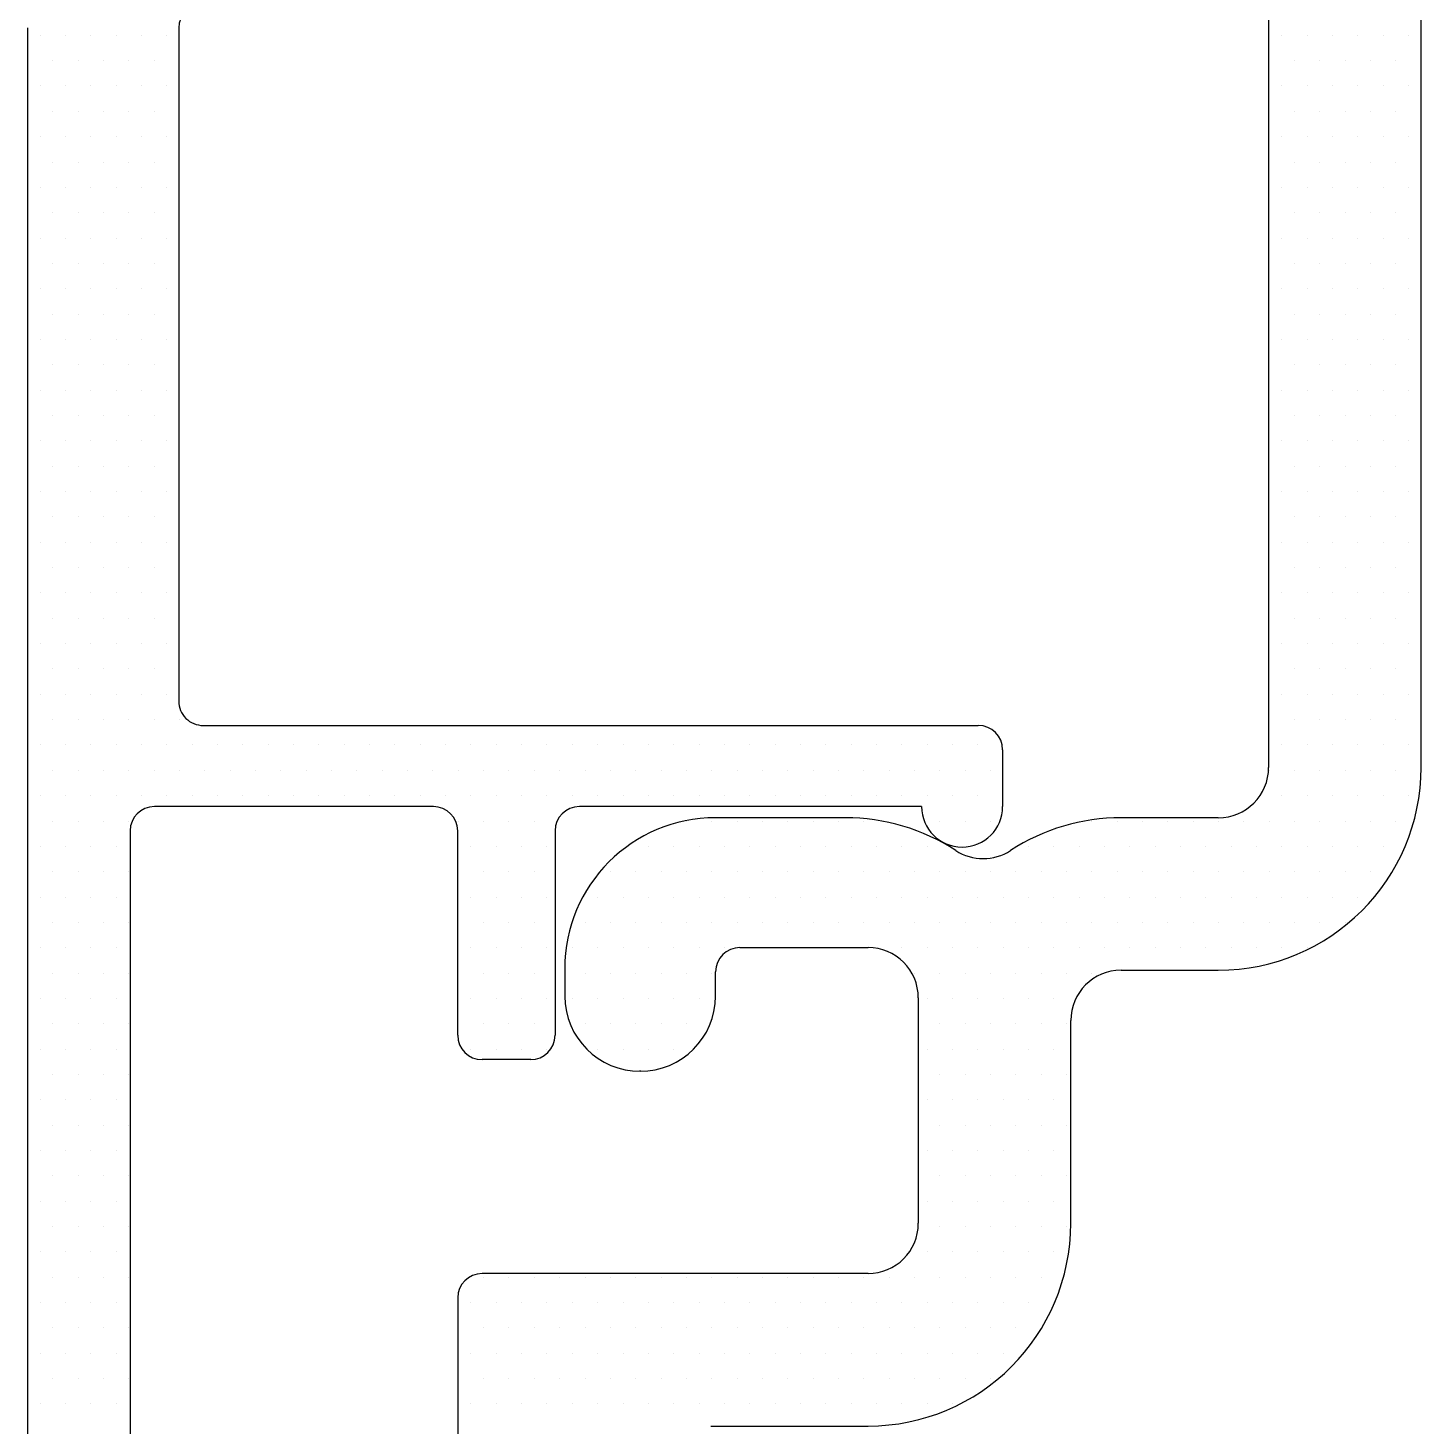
# Model space of a CAD drawing. Header units: inches. Extents: x 3.8 to 36.3, y 0.9 to 43.6.
# Drawn here: x 26.077 to 26.936, y 16.724 to 17.586 of the extents above; entities that cross this region are included whole.
import ezdxf

# ---------------------------------------------------------------- set-up
doc = ezdxf.new("R2010")
doc.units = ezdxf.units.IN
doc.header["$MEASUREMENT"] = 0
doc.layers.add('R-SWTS-DET1', color=1, linetype='Continuous')
doc.layers.add('R-SWTS-PAT1', color=5, linetype='Continuous')

msp = doc.modelspace()

# ---------------------------------------------------------------- linework, layer by layer
at = {"layer": 'R-SWTS-DET1', "lineweight": 30}
for p, q in [((26.84206, 17.75607), (26.84206, 17.13007)), ((26.93606, 17.13007), (26.93606, 17.75607)), ((26.07706, 15.80598), (26.07706, 17.58597)), ((26.17006, 17.58597), (26.17006, 17.17097)), ((26.18506, 17.15597), (26.66306, 17.15597)), ((26.67806, 17.14097), (26.67806, 17.10597)), ((26.32706, 17.10597), (26.15506, 17.10597)), ((26.62806, 17.10597), (26.41706, 17.10597)), ((26.58106, 17.09907), (26.50106, 17.09907)), ((26.81106, 17.09907), (26.75106, 17.09907)), ((26.14006, 17.09097), (26.14006, 16.12097)), ((26.34206, 16.96497), (26.34206, 17.09097)), ((26.40206, 17.09097), (26.40206, 16.96497)), ((26.51606, 17.01907), (26.59506, 17.01907)), ((26.40806, 17.00607), (26.40806, 16.98907)), ((26.50106, 16.98907), (26.50106, 17.00407)), ((26.75106, 17.00507), (26.81106, 17.00507)), ((26.62606, 16.98807), (26.62606, 16.84907)), ((26.72006, 16.84907), (26.72006, 16.97407)), ((26.38706, 16.94997), (26.35706, 16.94997)), ((26.45406, 16.94307), (26.45506, 16.94307)), ((26.59506, 16.81807), (26.35706, 16.81807)), ((26.34206, 16.80307), (26.34206, 15.20807)), ((26.49806, 16.72407), (26.59506, 16.72407))]:
    msp.add_line(p, q, dxfattribs=at)
for centre, radius, start, end in [((26.18506, 17.58597), 0.015, 90, 180), ((26.18506, 17.17097), 0.015, 180, 270.00009), ((26.66306, 17.14097), 0.015, 0, 90), ((26.81106, 17.13007), 0.031, 270, 360), ((26.81106, 17.13007), 0.125, 270, 0), ((26.15506, 17.09097), 0.015, 90, 180), ((26.32706, 17.09097), 0.015, 360, 90), ((26.41706, 17.09097), 0.015, 90, 180), ((26.65306, 17.10597), 0.025, 180, 0), ((26.50106, 17.00607), 0.093, 90, 180), ((26.58106, 16.97407), 0.125, 56.9841, 90), ((26.75106, 16.97407), 0.125, 90, 123.0159), ((26.66606, 17.10488), 0.031, 236.9841, 303.0159), ((26.51606, 17.00407), 0.015, 90, 180), ((26.59506, 16.98807), 0.031, 0, 90), ((26.75106, 16.97407), 0.031, 90, 180), ((26.45456, 16.98928), 0.0465, 180.25519, 359.74481), ((26.35706, 16.96497), 0.015, 180, 270), ((26.38706, 16.96497), 0.015, 270, 0), ((26.59506, 16.84907), 0.031, 270, 0), ((26.59506, 16.84907), 0.125, 270, 0), ((26.35706, 16.80307), 0.015, 90, 180)]:
    msp.add_arc(centre, radius, start, end, dxfattribs=at)
at = {"layer": 'R-SWTS-PAT1'}
for p, q in [((26.0846, 17.58145), (26.0846, 17.58145)), ((26.10023, 17.58145), (26.10023, 17.58145)), ((26.11585, 17.58145), (26.11585, 17.58145)), ((26.13148, 17.58145), (26.13148, 17.58145)), ((26.1471, 17.58145), (26.1471, 17.58145)), ((26.16273, 17.58145), (26.16273, 17.58145)), ((26.85023, 17.58145), (26.85023, 17.58145)), ((26.86585, 17.58145), (26.86585, 17.58145)), ((26.88148, 17.58145), (26.88148, 17.58145)), ((26.8971, 17.58145), (26.8971, 17.58145)), ((26.91273, 17.58145), (26.91273, 17.58145)), ((26.92835, 17.58145), (26.92835, 17.58145)), ((26.09242, 17.56582), (26.09242, 17.56582)), ((26.10804, 17.56582), (26.10804, 17.56582)), ((26.12367, 17.56582), (26.12367, 17.56582)), ((26.13929, 17.56582), (26.13929, 17.56582)), ((26.15492, 17.56582), (26.15492, 17.56582)), ((26.84242, 17.56582), (26.84242, 17.56582)), ((26.85804, 17.56582), (26.85804, 17.56582)), ((26.87367, 17.56582), (26.87367, 17.56582)), ((26.88929, 17.56582), (26.88929, 17.56582)), ((26.90492, 17.56582), (26.90492, 17.56582)), ((26.92054, 17.56582), (26.92054, 17.56582)), ((26.0846, 17.5502), (26.0846, 17.5502)), ((26.10023, 17.5502), (26.10023, 17.5502)), ((26.11585, 17.5502), (26.11585, 17.5502)), ((26.13148, 17.5502), (26.13148, 17.5502)), ((26.1471, 17.5502), (26.1471, 17.5502)), ((26.16273, 17.5502), (26.16273, 17.5502)), ((26.85023, 17.5502), (26.85023, 17.5502)), ((26.86585, 17.5502), (26.86585, 17.5502)), ((26.88148, 17.5502), (26.88148, 17.5502)), ((26.8971, 17.5502), (26.8971, 17.5502)), ((26.91273, 17.5502), (26.91273, 17.5502)), ((26.92835, 17.5502), (26.92835, 17.5502)), ((26.09242, 17.53457), (26.09242, 17.53457)), ((26.10804, 17.53457), (26.10804, 17.53457)), ((26.12367, 17.53457), (26.12367, 17.53457)), ((26.13929, 17.53457), (26.13929, 17.53457)), ((26.15492, 17.53457), (26.15492, 17.53457)), ((26.84242, 17.53457), (26.84242, 17.53457)), ((26.85804, 17.53457), (26.85804, 17.53457)), ((26.87367, 17.53457), (26.87367, 17.53457)), ((26.88929, 17.53457), (26.88929, 17.53457)), ((26.90492, 17.53457), (26.90492, 17.53457)), ((26.92054, 17.53457), (26.92054, 17.53457)), ((26.0846, 17.51895), (26.0846, 17.51895)), ((26.10023, 17.51895), (26.10023, 17.51895)), ((26.11585, 17.51895), (26.11585, 17.51895)), ((26.13148, 17.51895), (26.13148, 17.51895)), ((26.1471, 17.51895), (26.1471, 17.51895)), ((26.16273, 17.51895), (26.16273, 17.51895)), ((26.85023, 17.51895), (26.85023, 17.51895)), ((26.86585, 17.51895), (26.86585, 17.51895)), ((26.88148, 17.51895), (26.88148, 17.51895)), ((26.8971, 17.51895), (26.8971, 17.51895)), ((26.91273, 17.51895), (26.91273, 17.51895)), ((26.92835, 17.51895), (26.92835, 17.51895)), ((26.09242, 17.50332), (26.09242, 17.50332)), ((26.10804, 17.50332), (26.10804, 17.50332)), ((26.12367, 17.50332), (26.12367, 17.50332)), ((26.13929, 17.50332), (26.13929, 17.50332)), ((26.15492, 17.50332), (26.15492, 17.50332)), ((26.84242, 17.50332), (26.84242, 17.50332)), ((26.85804, 17.50332), (26.85804, 17.50332)), ((26.87367, 17.50332), (26.87367, 17.50332)), ((26.88929, 17.50332), (26.88929, 17.50332)), ((26.90492, 17.50332), (26.90492, 17.50332)), ((26.92054, 17.50332), (26.92054, 17.50332)), ((26.0846, 17.4877), (26.0846, 17.4877)), ((26.10023, 17.4877), (26.10023, 17.4877)), ((26.11585, 17.4877), (26.11585, 17.4877)), ((26.13148, 17.4877), (26.13148, 17.4877)), ((26.1471, 17.4877), (26.1471, 17.4877)), ((26.16273, 17.4877), (26.16273, 17.4877)), ((26.85023, 17.4877), (26.85023, 17.4877)), ((26.86585, 17.4877), (26.86585, 17.4877)), ((26.88148, 17.4877), (26.88148, 17.4877)), ((26.8971, 17.4877), (26.8971, 17.4877)), ((26.91273, 17.4877), (26.91273, 17.4877)), ((26.92835, 17.4877), (26.92835, 17.4877)), ((26.09242, 17.47207), (26.09242, 17.47207)), ((26.10804, 17.47207), (26.10804, 17.47207)), ((26.12367, 17.47207), (26.12367, 17.47207)), ((26.13929, 17.47207), (26.13929, 17.47207)), ((26.15492, 17.47207), (26.15492, 17.47207)), ((26.84242, 17.47207), (26.84242, 17.47207)), ((26.85804, 17.47207), (26.85804, 17.47207)), ((26.87367, 17.47207), (26.87367, 17.47207)), ((26.88929, 17.47207), (26.88929, 17.47207)), ((26.90492, 17.47207), (26.90492, 17.47207)), ((26.92054, 17.47207), (26.92054, 17.47207)), ((26.0846, 17.45645), (26.0846, 17.45645)), ((26.10023, 17.45645), (26.10023, 17.45645)), ((26.11585, 17.45645), (26.11585, 17.45645)), ((26.13148, 17.45645), (26.13148, 17.45645)), ((26.1471, 17.45645), (26.1471, 17.45645)), ((26.16273, 17.45645), (26.16273, 17.45645)), ((26.85023, 17.45645), (26.85023, 17.45645)), ((26.86585, 17.45645), (26.86585, 17.45645)), ((26.88148, 17.45645), (26.88148, 17.45645)), ((26.8971, 17.45645), (26.8971, 17.45645)), ((26.91273, 17.45645), (26.91273, 17.45645)), ((26.92835, 17.45645), (26.92835, 17.45645)), ((26.09242, 17.44082), (26.09242, 17.44082)), ((26.10804, 17.44082), (26.10804, 17.44082)), ((26.12367, 17.44082), (26.12367, 17.44082)), ((26.13929, 17.44082), (26.13929, 17.44082)), ((26.15492, 17.44082), (26.15492, 17.44082)), ((26.84242, 17.44082), (26.84242, 17.44082)), ((26.85804, 17.44082), (26.85804, 17.44082)), ((26.87367, 17.44082), (26.87367, 17.44082)), ((26.88929, 17.44082), (26.88929, 17.44082)), ((26.90492, 17.44082), (26.90492, 17.44082)), ((26.92054, 17.44082), (26.92054, 17.44082)), ((26.0846, 17.4252), (26.0846, 17.4252)), ((26.10023, 17.4252), (26.10023, 17.4252)), ((26.11585, 17.4252), (26.11585, 17.4252)), ((26.13148, 17.4252), (26.13148, 17.4252)), ((26.1471, 17.4252), (26.1471, 17.4252)), ((26.16273, 17.4252), (26.16273, 17.4252)), ((26.85023, 17.4252), (26.85023, 17.4252)), ((26.86585, 17.4252), (26.86585, 17.4252)), ((26.88148, 17.4252), (26.88148, 17.4252)), ((26.8971, 17.4252), (26.8971, 17.4252)), ((26.91273, 17.4252), (26.91273, 17.4252)), ((26.92835, 17.4252), (26.92835, 17.4252)), ((26.09242, 17.40957), (26.09242, 17.40957)), ((26.10804, 17.40957), (26.10804, 17.40957)), ((26.12367, 17.40957), (26.12367, 17.40957)), ((26.13929, 17.40957), (26.13929, 17.40957)), ((26.15492, 17.40957), (26.15492, 17.40957)), ((26.84242, 17.40957), (26.84242, 17.40957)), ((26.85804, 17.40957), (26.85804, 17.40957)), ((26.87367, 17.40957), (26.87367, 17.40957)), ((26.88929, 17.40957), (26.88929, 17.40957)), ((26.90492, 17.40957), (26.90492, 17.40957)), ((26.92054, 17.40957), (26.92054, 17.40957)), ((26.0846, 17.39395), (26.0846, 17.39395)), ((26.10023, 17.39395), (26.10023, 17.39395)), ((26.11585, 17.39395), (26.11585, 17.39395)), ((26.13148, 17.39395), (26.13148, 17.39395)), ((26.1471, 17.39395), (26.1471, 17.39395)), ((26.16273, 17.39395), (26.16273, 17.39395)), ((26.85023, 17.39395), (26.85023, 17.39395)), ((26.86585, 17.39395), (26.86585, 17.39395)), ((26.88148, 17.39395), (26.88148, 17.39395)), ((26.8971, 17.39395), (26.8971, 17.39395)), ((26.91273, 17.39395), (26.91273, 17.39395)), ((26.92835, 17.39395), (26.92835, 17.39395)), ((26.09242, 17.37832), (26.09242, 17.37832)), ((26.10804, 17.37832), (26.10804, 17.37832)), ((26.12367, 17.37832), (26.12367, 17.37832)), ((26.13929, 17.37832), (26.13929, 17.37832)), ((26.15492, 17.37832), (26.15492, 17.37832)), ((26.84242, 17.37832), (26.84242, 17.37832)), ((26.85804, 17.37832), (26.85804, 17.37832)), ((26.87367, 17.37832), (26.87367, 17.37832)), ((26.88929, 17.37832), (26.88929, 17.37832)), ((26.90492, 17.37832), (26.90492, 17.37832)), ((26.92054, 17.37832), (26.92054, 17.37832)), ((26.0846, 17.3627), (26.0846, 17.3627)), ((26.10023, 17.3627), (26.10023, 17.3627)), ((26.11585, 17.3627), (26.11585, 17.3627)), ((26.13148, 17.3627), (26.13148, 17.3627)), ((26.1471, 17.3627), (26.1471, 17.3627)), ((26.16273, 17.3627), (26.16273, 17.3627)), ((26.85023, 17.3627), (26.85023, 17.3627)), ((26.86585, 17.3627), (26.86585, 17.3627)), ((26.88148, 17.3627), (26.88148, 17.3627)), ((26.8971, 17.3627), (26.8971, 17.3627)), ((26.91273, 17.3627), (26.91273, 17.3627)), ((26.92835, 17.3627), (26.92835, 17.3627)), ((26.09242, 17.34707), (26.09242, 17.34707)), ((26.10804, 17.34707), (26.10804, 17.34707)), ((26.12367, 17.34707), (26.12367, 17.34707)), ((26.13929, 17.34707), (26.13929, 17.34707)), ((26.15492, 17.34707), (26.15492, 17.34707)), ((26.84242, 17.34707), (26.84242, 17.34707)), ((26.85804, 17.34707), (26.85804, 17.34707)), ((26.87367, 17.34707), (26.87367, 17.34707)), ((26.88929, 17.34707), (26.88929, 17.34707)), ((26.90492, 17.34707), (26.90492, 17.34707)), ((26.92054, 17.34707), (26.92054, 17.34707)), ((26.0846, 17.33145), (26.0846, 17.33145)), ((26.10023, 17.33145), (26.10023, 17.33145)), ((26.11585, 17.33145), (26.11585, 17.33145)), ((26.13148, 17.33145), (26.13148, 17.33145)), ((26.1471, 17.33145), (26.1471, 17.33145)), ((26.16273, 17.33145), (26.16273, 17.33145)), ((26.85023, 17.33145), (26.85023, 17.33145)), ((26.86585, 17.33145), (26.86585, 17.33145)), ((26.88148, 17.33145), (26.88148, 17.33145)), ((26.8971, 17.33145), (26.8971, 17.33145)), ((26.91273, 17.33145), (26.91273, 17.33145)), ((26.92835, 17.33145), (26.92835, 17.33145)), ((26.09242, 17.31582), (26.09242, 17.31582)), ((26.10804, 17.31582), (26.10804, 17.31582)), ((26.12367, 17.31582), (26.12367, 17.31582)), ((26.13929, 17.31582), (26.13929, 17.31582)), ((26.15492, 17.31582), (26.15492, 17.31582)), ((26.84242, 17.31582), (26.84242, 17.31582)), ((26.85804, 17.31582), (26.85804, 17.31582)), ((26.87367, 17.31582), (26.87367, 17.31582)), ((26.88929, 17.31582), (26.88929, 17.31582)), ((26.90492, 17.31582), (26.90492, 17.31582)), ((26.92054, 17.31582), (26.92054, 17.31582)), ((26.0846, 17.3002), (26.0846, 17.3002)), ((26.10023, 17.3002), (26.10023, 17.3002)), ((26.11585, 17.3002), (26.11585, 17.3002)), ((26.13148, 17.3002), (26.13148, 17.3002)), ((26.1471, 17.3002), (26.1471, 17.3002)), ((26.16273, 17.3002), (26.16273, 17.3002)), ((26.85023, 17.3002), (26.85023, 17.3002)), ((26.86585, 17.3002), (26.86585, 17.3002)), ((26.88148, 17.3002), (26.88148, 17.3002)), ((26.8971, 17.3002), (26.8971, 17.3002)), ((26.91273, 17.3002), (26.91273, 17.3002)), ((26.92835, 17.3002), (26.92835, 17.3002)), ((26.09242, 17.28457), (26.09242, 17.28457)), ((26.10804, 17.28457), (26.10804, 17.28457)), ((26.12367, 17.28457), (26.12367, 17.28457)), ((26.13929, 17.28457), (26.13929, 17.28457)), ((26.15492, 17.28457), (26.15492, 17.28457)), ((26.84242, 17.28457), (26.84242, 17.28457)), ((26.85804, 17.28457), (26.85804, 17.28457)), ((26.87367, 17.28457), (26.87367, 17.28457)), ((26.88929, 17.28457), (26.88929, 17.28457)), ((26.90492, 17.28457), (26.90492, 17.28457)), ((26.92054, 17.28457), (26.92054, 17.28457)), ((26.0846, 17.26895), (26.0846, 17.26895)), ((26.10023, 17.26895), (26.10023, 17.26895)), ((26.11585, 17.26895), (26.11585, 17.26895)), ((26.13148, 17.26895), (26.13148, 17.26895)), ((26.1471, 17.26895), (26.1471, 17.26895)), ((26.16273, 17.26895), (26.16273, 17.26895)), ((26.85023, 17.26895), (26.85023, 17.26895)), ((26.86585, 17.26895), (26.86585, 17.26895)), ((26.88148, 17.26895), (26.88148, 17.26895)), ((26.8971, 17.26895), (26.8971, 17.26895)), ((26.91273, 17.26895), (26.91273, 17.26895)), ((26.92835, 17.26895), (26.92835, 17.26895)), ((26.09242, 17.25332), (26.09242, 17.25332)), ((26.10804, 17.25332), (26.10804, 17.25332)), ((26.12367, 17.25332), (26.12367, 17.25332)), ((26.13929, 17.25332), (26.13929, 17.25332)), ((26.15492, 17.25332), (26.15492, 17.25332)), ((26.84242, 17.25332), (26.84242, 17.25332)), ((26.85804, 17.25332), (26.85804, 17.25332)), ((26.87367, 17.25332), (26.87367, 17.25332)), ((26.88929, 17.25332), (26.88929, 17.25332)), ((26.90492, 17.25332), (26.90492, 17.25332)), ((26.92054, 17.25332), (26.92054, 17.25332)), ((26.0846, 17.2377), (26.0846, 17.2377)), ((26.10023, 17.2377), (26.10023, 17.2377)), ((26.11585, 17.2377), (26.11585, 17.2377)), ((26.13148, 17.2377), (26.13148, 17.2377)), ((26.1471, 17.2377), (26.1471, 17.2377)), ((26.16273, 17.2377), (26.16273, 17.2377)), ((26.85023, 17.2377), (26.85023, 17.2377)), ((26.86585, 17.2377), (26.86585, 17.2377)), ((26.88148, 17.2377), (26.88148, 17.2377)), ((26.8971, 17.2377), (26.8971, 17.2377)), ((26.91273, 17.2377), (26.91273, 17.2377)), ((26.92835, 17.2377), (26.92835, 17.2377)), ((26.09242, 17.22207), (26.09242, 17.22207)), ((26.10804, 17.22207), (26.10804, 17.22207)), ((26.12367, 17.22207), (26.12367, 17.22207)), ((26.13929, 17.22207), (26.13929, 17.22207)), ((26.15492, 17.22207), (26.15492, 17.22207)), ((26.84242, 17.22207), (26.84242, 17.22207)), ((26.85804, 17.22207), (26.85804, 17.22207)), ((26.87367, 17.22207), (26.87367, 17.22207)), ((26.88929, 17.22207), (26.88929, 17.22207)), ((26.90492, 17.22207), (26.90492, 17.22207)), ((26.92054, 17.22207), (26.92054, 17.22207)), ((26.0846, 17.20645), (26.0846, 17.20645)), ((26.10023, 17.20645), (26.10023, 17.20645)), ((26.11585, 17.20645), (26.11585, 17.20645)), ((26.13148, 17.20645), (26.13148, 17.20645)), ((26.1471, 17.20645), (26.1471, 17.20645)), ((26.16273, 17.20645), (26.16273, 17.20645)), ((26.85023, 17.20645), (26.85023, 17.20645)), ((26.86585, 17.20645), (26.86585, 17.20645)), ((26.88148, 17.20645), (26.88148, 17.20645)), ((26.8971, 17.20645), (26.8971, 17.20645)), ((26.91273, 17.20645), (26.91273, 17.20645)), ((26.92835, 17.20645), (26.92835, 17.20645)), ((26.09242, 17.19082), (26.09242, 17.19082)), ((26.10804, 17.19082), (26.10804, 17.19082)), ((26.12367, 17.19082), (26.12367, 17.19082)), ((26.13929, 17.19082), (26.13929, 17.19082)), ((26.15492, 17.19082), (26.15492, 17.19082)), ((26.84242, 17.19082), (26.84242, 17.19082)), ((26.85804, 17.19082), (26.85804, 17.19082)), ((26.87367, 17.19082), (26.87367, 17.19082)), ((26.88929, 17.19082), (26.88929, 17.19082)), ((26.90492, 17.19082), (26.90492, 17.19082)), ((26.92054, 17.19082), (26.92054, 17.19082)), ((26.0846, 17.1752), (26.0846, 17.1752)), ((26.10023, 17.1752), (26.10023, 17.1752)), ((26.11585, 17.1752), (26.11585, 17.1752)), ((26.13148, 17.1752), (26.13148, 17.1752)), ((26.1471, 17.1752), (26.1471, 17.1752)), ((26.16273, 17.1752), (26.16273, 17.1752)), ((26.85023, 17.1752), (26.85023, 17.1752)), ((26.86585, 17.1752), (26.86585, 17.1752)), ((26.88148, 17.1752), (26.88148, 17.1752)), ((26.8971, 17.1752), (26.8971, 17.1752)), ((26.91273, 17.1752), (26.91273, 17.1752)), ((26.92835, 17.1752), (26.92835, 17.1752)), ((26.09242, 17.15957), (26.09242, 17.15957)), ((26.10804, 17.15957), (26.10804, 17.15957)), ((26.12367, 17.15957), (26.12367, 17.15957)), ((26.13929, 17.15957), (26.13929, 17.15957)), ((26.15492, 17.15957), (26.15492, 17.15957)), ((26.17054, 17.15957), (26.17054, 17.15957)), ((26.84242, 17.15957), (26.84242, 17.15957)), ((26.85804, 17.15957), (26.85804, 17.15957)), ((26.87367, 17.15957), (26.87367, 17.15957)), ((26.88929, 17.15957), (26.88929, 17.15957)), ((26.90492, 17.15957), (26.90492, 17.15957)), ((26.92054, 17.15957), (26.92054, 17.15957)), ((26.0846, 17.14395), (26.0846, 17.14395)), ((26.10023, 17.14395), (26.10023, 17.14395)), ((26.11585, 17.14395), (26.11585, 17.14395)), ((26.13148, 17.14395), (26.13148, 17.14395)), ((26.1471, 17.14395), (26.1471, 17.14395)), ((26.16273, 17.14395), (26.16273, 17.14395)), ((26.17835, 17.14395), (26.17835, 17.14395)), ((26.19398, 17.14395), (26.19398, 17.14395)), ((26.2096, 17.14395), (26.2096, 17.14395)), ((26.22523, 17.14395), (26.22523, 17.14395)), ((26.24085, 17.14395), (26.24085, 17.14395)), ((26.25648, 17.14395), (26.25648, 17.14395)), ((26.2721, 17.14395), (26.2721, 17.14395)), ((26.28773, 17.14395), (26.28773, 17.14395)), ((26.30335, 17.14395), (26.30335, 17.14395)), ((26.31898, 17.14395), (26.31898, 17.14395)), ((26.3346, 17.14395), (26.3346, 17.14395)), ((26.35023, 17.14395), (26.35023, 17.14395)), ((26.36585, 17.14395), (26.36585, 17.14395)), ((26.38148, 17.14395), (26.38148, 17.14395)), ((26.3971, 17.14395), (26.3971, 17.14395)), ((26.41273, 17.14395), (26.41273, 17.14395)), ((26.42835, 17.14395), (26.42835, 17.14395)), ((26.44398, 17.14395), (26.44398, 17.14395)), ((26.4596, 17.14395), (26.4596, 17.14395)), ((26.47523, 17.14395), (26.47523, 17.14395)), ((26.49085, 17.14395), (26.49085, 17.14395)), ((26.50648, 17.14395), (26.50648, 17.14395)), ((26.5221, 17.14395), (26.5221, 17.14395)), ((26.53773, 17.14395), (26.53773, 17.14395)), ((26.55335, 17.14395), (26.55335, 17.14395)), ((26.56898, 17.14395), (26.56898, 17.14395)), ((26.5846, 17.14395), (26.5846, 17.14395)), ((26.60023, 17.14395), (26.60023, 17.14395)), ((26.61585, 17.14395), (26.61585, 17.14395)), ((26.63148, 17.14395), (26.63148, 17.14395)), ((26.6471, 17.14395), (26.6471, 17.14395)), ((26.66273, 17.14395), (26.66273, 17.14395)), ((26.85023, 17.14395), (26.85023, 17.14395)), ((26.86585, 17.14395), (26.86585, 17.14395)), ((26.88148, 17.14395), (26.88148, 17.14395)), ((26.8971, 17.14395), (26.8971, 17.14395)), ((26.91273, 17.14395), (26.91273, 17.14395)), ((26.92835, 17.14395), (26.92835, 17.14395)), ((26.09242, 17.12832), (26.09242, 17.12832)), ((26.10804, 17.12832), (26.10804, 17.12832)), ((26.12367, 17.12832), (26.12367, 17.12832)), ((26.13929, 17.12832), (26.13929, 17.12832)), ((26.15492, 17.12832), (26.15492, 17.12832)), ((26.17054, 17.12832), (26.17054, 17.12832)), ((26.18617, 17.12832), (26.18617, 17.12832)), ((26.20179, 17.12832), (26.20179, 17.12832)), ((26.21742, 17.12832), (26.21742, 17.12832)), ((26.23304, 17.12832), (26.23304, 17.12832)), ((26.24867, 17.12832), (26.24867, 17.12832)), ((26.26429, 17.12832), (26.26429, 17.12832)), ((26.27992, 17.12832), (26.27992, 17.12832)), ((26.29554, 17.12832), (26.29554, 17.12832)), ((26.31117, 17.12832), (26.31117, 17.12832)), ((26.32679, 17.12832), (26.32679, 17.12832)), ((26.34242, 17.12832), (26.34242, 17.12832)), ((26.35804, 17.12832), (26.35804, 17.12832)), ((26.37367, 17.12832), (26.37367, 17.12832)), ((26.38929, 17.12832), (26.38929, 17.12832)), ((26.40492, 17.12832), (26.40492, 17.12832)), ((26.42054, 17.12832), (26.42054, 17.12832)), ((26.43617, 17.12832), (26.43617, 17.12832)), ((26.45179, 17.12832), (26.45179, 17.12832)), ((26.46742, 17.12832), (26.46742, 17.12832)), ((26.48304, 17.12832), (26.48304, 17.12832)), ((26.49867, 17.12832), (26.49867, 17.12832)), ((26.51429, 17.12832), (26.51429, 17.12832)), ((26.52992, 17.12832), (26.52992, 17.12832)), ((26.54554, 17.12832), (26.54554, 17.12832)), ((26.56117, 17.12832), (26.56117, 17.12832)), ((26.57679, 17.12832), (26.57679, 17.12832)), ((26.59242, 17.12832), (26.59242, 17.12832)), ((26.60804, 17.12832), (26.60804, 17.12832)), ((26.62367, 17.12832), (26.62367, 17.12832)), ((26.63929, 17.12832), (26.63929, 17.12832)), ((26.65492, 17.12832), (26.65492, 17.12832)), ((26.67054, 17.12832), (26.67054, 17.12832)), ((26.84242, 17.12832), (26.84242, 17.12832)), ((26.85804, 17.12832), (26.85804, 17.12832)), ((26.87367, 17.12832), (26.87367, 17.12832)), ((26.88929, 17.12832), (26.88929, 17.12832)), ((26.90492, 17.12832), (26.90492, 17.12832)), ((26.92054, 17.12832), (26.92054, 17.12832)), ((26.0846, 17.1127), (26.0846, 17.1127)), ((26.10023, 17.1127), (26.10023, 17.1127)), ((26.11585, 17.1127), (26.11585, 17.1127)), ((26.13148, 17.1127), (26.13148, 17.1127)), ((26.1471, 17.1127), (26.1471, 17.1127)), ((26.16273, 17.1127), (26.16273, 17.1127)), ((26.17835, 17.1127), (26.17835, 17.1127)), ((26.19398, 17.1127), (26.19398, 17.1127)), ((26.2096, 17.1127), (26.2096, 17.1127)), ((26.22523, 17.1127), (26.22523, 17.1127)), ((26.24085, 17.1127), (26.24085, 17.1127)), ((26.25648, 17.1127), (26.25648, 17.1127)), ((26.2721, 17.1127), (26.2721, 17.1127)), ((26.28773, 17.1127), (26.28773, 17.1127)), ((26.30335, 17.1127), (26.30335, 17.1127)), ((26.31898, 17.1127), (26.31898, 17.1127)), ((26.3346, 17.1127), (26.3346, 17.1127)), ((26.35023, 17.1127), (26.35023, 17.1127)), ((26.36585, 17.1127), (26.36585, 17.1127)), ((26.38148, 17.1127), (26.38148, 17.1127)), ((26.3971, 17.1127), (26.3971, 17.1127)), ((26.41273, 17.1127), (26.41273, 17.1127)), ((26.42835, 17.1127), (26.42835, 17.1127)), ((26.44398, 17.1127), (26.44398, 17.1127)), ((26.4596, 17.1127), (26.4596, 17.1127)), ((26.47523, 17.1127), (26.47523, 17.1127)), ((26.49085, 17.1127), (26.49085, 17.1127)), ((26.50648, 17.1127), (26.50648, 17.1127)), ((26.5221, 17.1127), (26.5221, 17.1127)), ((26.53773, 17.1127), (26.53773, 17.1127)), ((26.55335, 17.1127), (26.55335, 17.1127)), ((26.56898, 17.1127), (26.56898, 17.1127)), ((26.5846, 17.1127), (26.5846, 17.1127)), ((26.60023, 17.1127), (26.60023, 17.1127)), ((26.61585, 17.1127), (26.61585, 17.1127)), ((26.63148, 17.1127), (26.63148, 17.1127)), ((26.6471, 17.1127), (26.6471, 17.1127)), ((26.66273, 17.1127), (26.66273, 17.1127)), ((26.85023, 17.1127), (26.85023, 17.1127)), ((26.86585, 17.1127), (26.86585, 17.1127)), ((26.88148, 17.1127), (26.88148, 17.1127)), ((26.8971, 17.1127), (26.8971, 17.1127)), ((26.91273, 17.1127), (26.91273, 17.1127)), ((26.92835, 17.1127), (26.92835, 17.1127)), ((26.09242, 17.09707), (26.09242, 17.09707)), ((26.10804, 17.09707), (26.10804, 17.09707)), ((26.12367, 17.09707), (26.12367, 17.09707)), ((26.13929, 17.09707), (26.13929, 17.09707)), ((26.34242, 17.09707), (26.34242, 17.09707)), ((26.35804, 17.09707), (26.35804, 17.09707)), ((26.37367, 17.09707), (26.37367, 17.09707)), ((26.38929, 17.09707), (26.38929, 17.09707)), ((26.48304, 17.09707), (26.48304, 17.09707)), ((26.49867, 17.09707), (26.49867, 17.09707)), ((26.51429, 17.09707), (26.51429, 17.09707)), ((26.52992, 17.09707), (26.52992, 17.09707)), ((26.54554, 17.09707), (26.54554, 17.09707)), ((26.56117, 17.09707), (26.56117, 17.09707)), ((26.57679, 17.09707), (26.57679, 17.09707)), ((26.59242, 17.09707), (26.59242, 17.09707)), ((26.63929, 17.09707), (26.63929, 17.09707)), ((26.65492, 17.09707), (26.65492, 17.09707)), ((26.67054, 17.09707), (26.67054, 17.09707)), ((26.73304, 17.09707), (26.73304, 17.09707)), ((26.74867, 17.09707), (26.74867, 17.09707)), ((26.76429, 17.09707), (26.76429, 17.09707)), ((26.77992, 17.09707), (26.77992, 17.09707)), ((26.79554, 17.09707), (26.79554, 17.09707)), ((26.81117, 17.09707), (26.81117, 17.09707)), ((26.82679, 17.09707), (26.82679, 17.09707)), ((26.84242, 17.09707), (26.84242, 17.09707)), ((26.85804, 17.09707), (26.85804, 17.09707)), ((26.87367, 17.09707), (26.87367, 17.09707)), ((26.88929, 17.09707), (26.88929, 17.09707)), ((26.90492, 17.09707), (26.90492, 17.09707)), ((26.92054, 17.09707), (26.92054, 17.09707)), ((26.0846, 17.08145), (26.0846, 17.08145)), ((26.10023, 17.08145), (26.10023, 17.08145)), ((26.11585, 17.08145), (26.11585, 17.08145)), ((26.13148, 17.08145), (26.13148, 17.08145)), ((26.35023, 17.08145), (26.35023, 17.08145)), ((26.36585, 17.08145), (26.36585, 17.08145)), ((26.38148, 17.08145), (26.38148, 17.08145)), ((26.3971, 17.08145), (26.3971, 17.08145)), ((26.4596, 17.08145), (26.4596, 17.08145)), ((26.47523, 17.08145), (26.47523, 17.08145)), ((26.49085, 17.08145), (26.49085, 17.08145)), ((26.50648, 17.08145), (26.50648, 17.08145)), ((26.5221, 17.08145), (26.5221, 17.08145)), ((26.53773, 17.08145), (26.53773, 17.08145)), ((26.55335, 17.08145), (26.55335, 17.08145)), ((26.56898, 17.08145), (26.56898, 17.08145)), ((26.5846, 17.08145), (26.5846, 17.08145)), ((26.60023, 17.08145), (26.60023, 17.08145)), ((26.61585, 17.08145), (26.61585, 17.08145)), ((26.63148, 17.08145), (26.63148, 17.08145)), ((26.69398, 17.08145), (26.69398, 17.08145)), ((26.7096, 17.08145), (26.7096, 17.08145)), ((26.72523, 17.08145), (26.72523, 17.08145)), ((26.74085, 17.08145), (26.74085, 17.08145)), ((26.75648, 17.08145), (26.75648, 17.08145)), ((26.7721, 17.08145), (26.7721, 17.08145)), ((26.78773, 17.08145), (26.78773, 17.08145)), ((26.80335, 17.08145), (26.80335, 17.08145)), ((26.81898, 17.08145), (26.81898, 17.08145)), ((26.8346, 17.08145), (26.8346, 17.08145)), ((26.85023, 17.08145), (26.85023, 17.08145)), ((26.86585, 17.08145), (26.86585, 17.08145)), ((26.88148, 17.08145), (26.88148, 17.08145)), ((26.8971, 17.08145), (26.8971, 17.08145)), ((26.91273, 17.08145), (26.91273, 17.08145)), ((26.09242, 17.06582), (26.09242, 17.06582)), ((26.10804, 17.06582), (26.10804, 17.06582)), ((26.12367, 17.06582), (26.12367, 17.06582)), ((26.13929, 17.06582), (26.13929, 17.06582)), ((26.34242, 17.06582), (26.34242, 17.06582)), ((26.35804, 17.06582), (26.35804, 17.06582)), ((26.37367, 17.06582), (26.37367, 17.06582)), ((26.38929, 17.06582), (26.38929, 17.06582)), ((26.43617, 17.06582), (26.43617, 17.06582)), ((26.45179, 17.06582), (26.45179, 17.06582)), ((26.46742, 17.06582), (26.46742, 17.06582)), ((26.48304, 17.06582), (26.48304, 17.06582)), ((26.49867, 17.06582), (26.49867, 17.06582)), ((26.51429, 17.06582), (26.51429, 17.06582)), ((26.52992, 17.06582), (26.52992, 17.06582)), ((26.54554, 17.06582), (26.54554, 17.06582)), ((26.56117, 17.06582), (26.56117, 17.06582)), ((26.57679, 17.06582), (26.57679, 17.06582)), ((26.59242, 17.06582), (26.59242, 17.06582)), ((26.60804, 17.06582), (26.60804, 17.06582)), ((26.62367, 17.06582), (26.62367, 17.06582)), ((26.63929, 17.06582), (26.63929, 17.06582)), ((26.65492, 17.06582), (26.65492, 17.06582)), ((26.67054, 17.06582), (26.67054, 17.06582)), ((26.68617, 17.06582), (26.68617, 17.06582)), ((26.70179, 17.06582), (26.70179, 17.06582)), ((26.71742, 17.06582), (26.71742, 17.06582)), ((26.73304, 17.06582), (26.73304, 17.06582)), ((26.74867, 17.06582), (26.74867, 17.06582)), ((26.76429, 17.06582), (26.76429, 17.06582)), ((26.77992, 17.06582), (26.77992, 17.06582)), ((26.79554, 17.06582), (26.79554, 17.06582)), ((26.81117, 17.06582), (26.81117, 17.06582)), ((26.82679, 17.06582), (26.82679, 17.06582)), ((26.84242, 17.06582), (26.84242, 17.06582)), ((26.85804, 17.06582), (26.85804, 17.06582)), ((26.87367, 17.06582), (26.87367, 17.06582)), ((26.88929, 17.06582), (26.88929, 17.06582)), ((26.90492, 17.06582), (26.90492, 17.06582)), ((26.0846, 17.0502), (26.0846, 17.0502)), ((26.10023, 17.0502), (26.10023, 17.0502)), ((26.11585, 17.0502), (26.11585, 17.0502)), ((26.13148, 17.0502), (26.13148, 17.0502)), ((26.35023, 17.0502), (26.35023, 17.0502)), ((26.36585, 17.0502), (26.36585, 17.0502)), ((26.38148, 17.0502), (26.38148, 17.0502)), ((26.3971, 17.0502), (26.3971, 17.0502)), ((26.42835, 17.0502), (26.42835, 17.0502)), ((26.44398, 17.0502), (26.44398, 17.0502)), ((26.4596, 17.0502), (26.4596, 17.0502)), ((26.47523, 17.0502), (26.47523, 17.0502)), ((26.49085, 17.0502), (26.49085, 17.0502)), ((26.50648, 17.0502), (26.50648, 17.0502)), ((26.5221, 17.0502), (26.5221, 17.0502)), ((26.53773, 17.0502), (26.53773, 17.0502)), ((26.55335, 17.0502), (26.55335, 17.0502)), ((26.56898, 17.0502), (26.56898, 17.0502)), ((26.5846, 17.0502), (26.5846, 17.0502)), ((26.60023, 17.0502), (26.60023, 17.0502)), ((26.61585, 17.0502), (26.61585, 17.0502)), ((26.63148, 17.0502), (26.63148, 17.0502)), ((26.6471, 17.0502), (26.6471, 17.0502)), ((26.66273, 17.0502), (26.66273, 17.0502)), ((26.67835, 17.0502), (26.67835, 17.0502)), ((26.69398, 17.0502), (26.69398, 17.0502)), ((26.7096, 17.0502), (26.7096, 17.0502)), ((26.72523, 17.0502), (26.72523, 17.0502)), ((26.74085, 17.0502), (26.74085, 17.0502)), ((26.75648, 17.0502), (26.75648, 17.0502)), ((26.7721, 17.0502), (26.7721, 17.0502)), ((26.78773, 17.0502), (26.78773, 17.0502)), ((26.80335, 17.0502), (26.80335, 17.0502)), ((26.81898, 17.0502), (26.81898, 17.0502)), ((26.8346, 17.0502), (26.8346, 17.0502)), ((26.85023, 17.0502), (26.85023, 17.0502)), ((26.86585, 17.0502), (26.86585, 17.0502)), ((26.88148, 17.0502), (26.88148, 17.0502)), ((26.8971, 17.0502), (26.8971, 17.0502)), ((26.09242, 17.03457), (26.09242, 17.03457)), ((26.10804, 17.03457), (26.10804, 17.03457)), ((26.12367, 17.03457), (26.12367, 17.03457)), ((26.13929, 17.03457), (26.13929, 17.03457)), ((26.34242, 17.03457), (26.34242, 17.03457)), ((26.35804, 17.03457), (26.35804, 17.03457)), ((26.37367, 17.03457), (26.37367, 17.03457)), ((26.38929, 17.03457), (26.38929, 17.03457)), ((26.42054, 17.03457), (26.42054, 17.03457)), ((26.43617, 17.03457), (26.43617, 17.03457)), ((26.45179, 17.03457), (26.45179, 17.03457)), ((26.46742, 17.03457), (26.46742, 17.03457)), ((26.48304, 17.03457), (26.48304, 17.03457)), ((26.49867, 17.03457), (26.49867, 17.03457)), ((26.51429, 17.03457), (26.51429, 17.03457)), ((26.52992, 17.03457), (26.52992, 17.03457)), ((26.54554, 17.03457), (26.54554, 17.03457)), ((26.56117, 17.03457), (26.56117, 17.03457)), ((26.57679, 17.03457), (26.57679, 17.03457)), ((26.59242, 17.03457), (26.59242, 17.03457)), ((26.60804, 17.03457), (26.60804, 17.03457)), ((26.62367, 17.03457), (26.62367, 17.03457)), ((26.63929, 17.03457), (26.63929, 17.03457)), ((26.65492, 17.03457), (26.65492, 17.03457)), ((26.67054, 17.03457), (26.67054, 17.03457)), ((26.68617, 17.03457), (26.68617, 17.03457)), ((26.70179, 17.03457), (26.70179, 17.03457)), ((26.71742, 17.03457), (26.71742, 17.03457)), ((26.73304, 17.03457), (26.73304, 17.03457)), ((26.74867, 17.03457), (26.74867, 17.03457)), ((26.76429, 17.03457), (26.76429, 17.03457)), ((26.77992, 17.03457), (26.77992, 17.03457)), ((26.79554, 17.03457), (26.79554, 17.03457)), ((26.81117, 17.03457), (26.81117, 17.03457)), ((26.82679, 17.03457), (26.82679, 17.03457)), ((26.84242, 17.03457), (26.84242, 17.03457)), ((26.85804, 17.03457), (26.85804, 17.03457)), ((26.87367, 17.03457), (26.87367, 17.03457)), ((26.88929, 17.03457), (26.88929, 17.03457)), ((26.0846, 17.01895), (26.0846, 17.01895)), ((26.10023, 17.01895), (26.10023, 17.01895)), ((26.11585, 17.01895), (26.11585, 17.01895)), ((26.13148, 17.01895), (26.13148, 17.01895)), ((26.35023, 17.01895), (26.35023, 17.01895)), ((26.36585, 17.01895), (26.36585, 17.01895)), ((26.38148, 17.01895), (26.38148, 17.01895)), ((26.3971, 17.01895), (26.3971, 17.01895)), ((26.41273, 17.01895), (26.41273, 17.01895)), ((26.42835, 17.01895), (26.42835, 17.01895)), ((26.44398, 17.01895), (26.44398, 17.01895)), ((26.4596, 17.01895), (26.4596, 17.01895)), ((26.47523, 17.01895), (26.47523, 17.01895)), ((26.49085, 17.01895), (26.49085, 17.01895)), ((26.50648, 17.01895), (26.50648, 17.01895)), ((26.60023, 17.01895), (26.60023, 17.01895)), ((26.61585, 17.01895), (26.61585, 17.01895)), ((26.63148, 17.01895), (26.63148, 17.01895)), ((26.6471, 17.01895), (26.6471, 17.01895)), ((26.66273, 17.01895), (26.66273, 17.01895)), ((26.67835, 17.01895), (26.67835, 17.01895)), ((26.69398, 17.01895), (26.69398, 17.01895)), ((26.7096, 17.01895), (26.7096, 17.01895)), ((26.72523, 17.01895), (26.72523, 17.01895)), ((26.74085, 17.01895), (26.74085, 17.01895)), ((26.75648, 17.01895), (26.75648, 17.01895)), ((26.7721, 17.01895), (26.7721, 17.01895)), ((26.78773, 17.01895), (26.78773, 17.01895)), ((26.80335, 17.01895), (26.80335, 17.01895)), ((26.81898, 17.01895), (26.81898, 17.01895)), ((26.8346, 17.01895), (26.8346, 17.01895)), ((26.85023, 17.01895), (26.85023, 17.01895)), ((26.86585, 17.01895), (26.86585, 17.01895)), ((26.09242, 17.00332), (26.09242, 17.00332)), ((26.10804, 17.00332), (26.10804, 17.00332)), ((26.12367, 17.00332), (26.12367, 17.00332)), ((26.13929, 17.00332), (26.13929, 17.00332)), ((26.34242, 17.00332), (26.34242, 17.00332)), ((26.35804, 17.00332), (26.35804, 17.00332)), ((26.37367, 17.00332), (26.37367, 17.00332)), ((26.38929, 17.00332), (26.38929, 17.00332)), ((26.42054, 17.00332), (26.42054, 17.00332)), ((26.43617, 17.00332), (26.43617, 17.00332)), ((26.45179, 17.00332), (26.45179, 17.00332)), ((26.46742, 17.00332), (26.46742, 17.00332)), ((26.48304, 17.00332), (26.48304, 17.00332)), ((26.49867, 17.00332), (26.49867, 17.00332)), ((26.62367, 17.00332), (26.62367, 17.00332)), ((26.63929, 17.00332), (26.63929, 17.00332)), ((26.65492, 17.00332), (26.65492, 17.00332)), ((26.67054, 17.00332), (26.67054, 17.00332)), ((26.68617, 17.00332), (26.68617, 17.00332)), ((26.70179, 17.00332), (26.70179, 17.00332)), ((26.71742, 17.00332), (26.71742, 17.00332)), ((26.73304, 17.00332), (26.73304, 17.00332)), ((26.0846, 16.9877), (26.0846, 16.9877)), ((26.10023, 16.9877), (26.10023, 16.9877)), ((26.11585, 16.9877), (26.11585, 16.9877)), ((26.13148, 16.9877), (26.13148, 16.9877)), ((26.35023, 16.9877), (26.35023, 16.9877)), ((26.36585, 16.9877), (26.36585, 16.9877)), ((26.38148, 16.9877), (26.38148, 16.9877)), ((26.3971, 16.9877), (26.3971, 16.9877)), ((26.41273, 16.9877), (26.41273, 16.9877)), ((26.42835, 16.9877), (26.42835, 16.9877)), ((26.44398, 16.9877), (26.44398, 16.9877)), ((26.4596, 16.9877), (26.4596, 16.9877)), ((26.47523, 16.9877), (26.47523, 16.9877)), ((26.49085, 16.9877), (26.49085, 16.9877)), ((26.63148, 16.9877), (26.63148, 16.9877)), ((26.6471, 16.9877), (26.6471, 16.9877)), ((26.66273, 16.9877), (26.66273, 16.9877)), ((26.67835, 16.9877), (26.67835, 16.9877)), ((26.69398, 16.9877), (26.69398, 16.9877)), ((26.7096, 16.9877), (26.7096, 16.9877)), ((26.09242, 16.97207), (26.09242, 16.97207)), ((26.10804, 16.97207), (26.10804, 16.97207)), ((26.12367, 16.97207), (26.12367, 16.97207)), ((26.13929, 16.97207), (26.13929, 16.97207)), ((26.34242, 16.97207), (26.34242, 16.97207)), ((26.35804, 16.97207), (26.35804, 16.97207)), ((26.37367, 16.97207), (26.37367, 16.97207)), ((26.38929, 16.97207), (26.38929, 16.97207)), ((26.42054, 16.97207), (26.42054, 16.97207)), ((26.43617, 16.97207), (26.43617, 16.97207)), ((26.45179, 16.97207), (26.45179, 16.97207)), ((26.46742, 16.97207), (26.46742, 16.97207)), ((26.48304, 16.97207), (26.48304, 16.97207)), ((26.63929, 16.97207), (26.63929, 16.97207)), ((26.65492, 16.97207), (26.65492, 16.97207)), ((26.67054, 16.97207), (26.67054, 16.97207)), ((26.68617, 16.97207), (26.68617, 16.97207)), ((26.70179, 16.97207), (26.70179, 16.97207)), ((26.71742, 16.97207), (26.71742, 16.97207)), ((26.0846, 16.95645), (26.0846, 16.95645)), ((26.10023, 16.95645), (26.10023, 16.95645)), ((26.11585, 16.95645), (26.11585, 16.95645)), ((26.13148, 16.95645), (26.13148, 16.95645)), ((26.35023, 16.95645), (26.35023, 16.95645)), ((26.36585, 16.95645), (26.36585, 16.95645)), ((26.38148, 16.95645), (26.38148, 16.95645)), ((26.3971, 16.95645), (26.3971, 16.95645)), ((26.42835, 16.95645), (26.42835, 16.95645)), ((26.44398, 16.95645), (26.44398, 16.95645)), ((26.4596, 16.95645), (26.4596, 16.95645)), ((26.47523, 16.95645), (26.47523, 16.95645)), ((26.63148, 16.95645), (26.63148, 16.95645)), ((26.6471, 16.95645), (26.6471, 16.95645)), ((26.66273, 16.95645), (26.66273, 16.95645)), ((26.67835, 16.95645), (26.67835, 16.95645)), ((26.69398, 16.95645), (26.69398, 16.95645)), ((26.7096, 16.95645), (26.7096, 16.95645)), ((26.09242, 16.94082), (26.09242, 16.94082)), ((26.10804, 16.94082), (26.10804, 16.94082)), ((26.12367, 16.94082), (26.12367, 16.94082)), ((26.13929, 16.94082), (26.13929, 16.94082)), ((26.63929, 16.94082), (26.63929, 16.94082)), ((26.65492, 16.94082), (26.65492, 16.94082)), ((26.67054, 16.94082), (26.67054, 16.94082)), ((26.68617, 16.94082), (26.68617, 16.94082)), ((26.70179, 16.94082), (26.70179, 16.94082)), ((26.71742, 16.94082), (26.71742, 16.94082)), ((26.0846, 16.9252), (26.0846, 16.9252)), ((26.10023, 16.9252), (26.10023, 16.9252)), ((26.11585, 16.9252), (26.11585, 16.9252)), ((26.13148, 16.9252), (26.13148, 16.9252)), ((26.63148, 16.9252), (26.63148, 16.9252)), ((26.6471, 16.9252), (26.6471, 16.9252)), ((26.66273, 16.9252), (26.66273, 16.9252)), ((26.67835, 16.9252), (26.67835, 16.9252)), ((26.69398, 16.9252), (26.69398, 16.9252)), ((26.7096, 16.9252), (26.7096, 16.9252)), ((26.09242, 16.90957), (26.09242, 16.90957)), ((26.10804, 16.90957), (26.10804, 16.90957)), ((26.12367, 16.90957), (26.12367, 16.90957)), ((26.13929, 16.90957), (26.13929, 16.90957)), ((26.63929, 16.90957), (26.63929, 16.90957)), ((26.65492, 16.90957), (26.65492, 16.90957)), ((26.67054, 16.90957), (26.67054, 16.90957)), ((26.68617, 16.90957), (26.68617, 16.90957)), ((26.70179, 16.90957), (26.70179, 16.90957)), ((26.71742, 16.90957), (26.71742, 16.90957)), ((26.0846, 16.89395), (26.0846, 16.89395)), ((26.10023, 16.89395), (26.10023, 16.89395)), ((26.11585, 16.89395), (26.11585, 16.89395)), ((26.13148, 16.89395), (26.13148, 16.89395)), ((26.63148, 16.89395), (26.63148, 16.89395)), ((26.6471, 16.89395), (26.6471, 16.89395)), ((26.66273, 16.89395), (26.66273, 16.89395)), ((26.67835, 16.89395), (26.67835, 16.89395)), ((26.69398, 16.89395), (26.69398, 16.89395)), ((26.7096, 16.89395), (26.7096, 16.89395)), ((26.09242, 16.87832), (26.09242, 16.87832)), ((26.10804, 16.87832), (26.10804, 16.87832)), ((26.12367, 16.87832), (26.12367, 16.87832)), ((26.13929, 16.87832), (26.13929, 16.87832)), ((26.63929, 16.87832), (26.63929, 16.87832)), ((26.65492, 16.87832), (26.65492, 16.87832)), ((26.67054, 16.87832), (26.67054, 16.87832)), ((26.68617, 16.87832), (26.68617, 16.87832)), ((26.70179, 16.87832), (26.70179, 16.87832)), ((26.71742, 16.87832), (26.71742, 16.87832)), ((26.0846, 16.8627), (26.0846, 16.8627)), ((26.10023, 16.8627), (26.10023, 16.8627)), ((26.11585, 16.8627), (26.11585, 16.8627)), ((26.13148, 16.8627), (26.13148, 16.8627)), ((26.63148, 16.8627), (26.63148, 16.8627)), ((26.6471, 16.8627), (26.6471, 16.8627)), ((26.66273, 16.8627), (26.66273, 16.8627)), ((26.67835, 16.8627), (26.67835, 16.8627)), ((26.69398, 16.8627), (26.69398, 16.8627)), ((26.7096, 16.8627), (26.7096, 16.8627)), ((26.09242, 16.84707), (26.09242, 16.84707)), ((26.10804, 16.84707), (26.10804, 16.84707)), ((26.12367, 16.84707), (26.12367, 16.84707)), ((26.13929, 16.84707), (26.13929, 16.84707)), ((26.63929, 16.84707), (26.63929, 16.84707)), ((26.65492, 16.84707), (26.65492, 16.84707)), ((26.67054, 16.84707), (26.67054, 16.84707)), ((26.68617, 16.84707), (26.68617, 16.84707)), ((26.70179, 16.84707), (26.70179, 16.84707)), ((26.71742, 16.84707), (26.71742, 16.84707)), ((26.0846, 16.83145), (26.0846, 16.83145)), ((26.10023, 16.83145), (26.10023, 16.83145)), ((26.11585, 16.83145), (26.11585, 16.83145)), ((26.13148, 16.83145), (26.13148, 16.83145)), ((26.63148, 16.83145), (26.63148, 16.83145)), ((26.6471, 16.83145), (26.6471, 16.83145)), ((26.66273, 16.83145), (26.66273, 16.83145)), ((26.67835, 16.83145), (26.67835, 16.83145)), ((26.69398, 16.83145), (26.69398, 16.83145)), ((26.7096, 16.83145), (26.7096, 16.83145)), ((26.09242, 16.81582), (26.09242, 16.81582)), ((26.10804, 16.81582), (26.10804, 16.81582)), ((26.12367, 16.81582), (26.12367, 16.81582)), ((26.13929, 16.81582), (26.13929, 16.81582)), ((26.35804, 16.81582), (26.35804, 16.81582)), ((26.37367, 16.81582), (26.37367, 16.81582)), ((26.38929, 16.81582), (26.38929, 16.81582)), ((26.40492, 16.81582), (26.40492, 16.81582)), ((26.42054, 16.81582), (26.42054, 16.81582)), ((26.43617, 16.81582), (26.43617, 16.81582)), ((26.45179, 16.81582), (26.45179, 16.81582)), ((26.46742, 16.81582), (26.46742, 16.81582)), ((26.48304, 16.81582), (26.48304, 16.81582)), ((26.49867, 16.81582), (26.49867, 16.81582)), ((26.51429, 16.81582), (26.51429, 16.81582)), ((26.52992, 16.81582), (26.52992, 16.81582)), ((26.54554, 16.81582), (26.54554, 16.81582)), ((26.56117, 16.81582), (26.56117, 16.81582)), ((26.57679, 16.81582), (26.57679, 16.81582)), ((26.59242, 16.81582), (26.59242, 16.81582)), ((26.60804, 16.81582), (26.60804, 16.81582)), ((26.62367, 16.81582), (26.62367, 16.81582)), ((26.63929, 16.81582), (26.63929, 16.81582)), ((26.65492, 16.81582), (26.65492, 16.81582)), ((26.67054, 16.81582), (26.67054, 16.81582)), ((26.68617, 16.81582), (26.68617, 16.81582)), ((26.70179, 16.81582), (26.70179, 16.81582)), ((26.0846, 16.8002), (26.0846, 16.8002)), ((26.10023, 16.8002), (26.10023, 16.8002)), ((26.11585, 16.8002), (26.11585, 16.8002)), ((26.13148, 16.8002), (26.13148, 16.8002)), ((26.35023, 16.8002), (26.35023, 16.8002)), ((26.36585, 16.8002), (26.36585, 16.8002)), ((26.38148, 16.8002), (26.38148, 16.8002)), ((26.3971, 16.8002), (26.3971, 16.8002)), ((26.41273, 16.8002), (26.41273, 16.8002)), ((26.42835, 16.8002), (26.42835, 16.8002)), ((26.44398, 16.8002), (26.44398, 16.8002)), ((26.4596, 16.8002), (26.4596, 16.8002)), ((26.47523, 16.8002), (26.47523, 16.8002)), ((26.49085, 16.8002), (26.49085, 16.8002)), ((26.50648, 16.8002), (26.50648, 16.8002)), ((26.5221, 16.8002), (26.5221, 16.8002)), ((26.53773, 16.8002), (26.53773, 16.8002)), ((26.55335, 16.8002), (26.55335, 16.8002)), ((26.56898, 16.8002), (26.56898, 16.8002)), ((26.5846, 16.8002), (26.5846, 16.8002)), ((26.60023, 16.8002), (26.60023, 16.8002)), ((26.61585, 16.8002), (26.61585, 16.8002)), ((26.63148, 16.8002), (26.63148, 16.8002)), ((26.6471, 16.8002), (26.6471, 16.8002)), ((26.66273, 16.8002), (26.66273, 16.8002)), ((26.67835, 16.8002), (26.67835, 16.8002)), ((26.69398, 16.8002), (26.69398, 16.8002)), ((26.7096, 16.8002), (26.7096, 16.8002)), ((26.09242, 16.78457), (26.09242, 16.78457)), ((26.10804, 16.78457), (26.10804, 16.78457)), ((26.12367, 16.78457), (26.12367, 16.78457)), ((26.13929, 16.78457), (26.13929, 16.78457)), ((26.34242, 16.78457), (26.34242, 16.78457)), ((26.35804, 16.78457), (26.35804, 16.78457)), ((26.37367, 16.78457), (26.37367, 16.78457)), ((26.38929, 16.78457), (26.38929, 16.78457)), ((26.40492, 16.78457), (26.40492, 16.78457)), ((26.42054, 16.78457), (26.42054, 16.78457)), ((26.43617, 16.78457), (26.43617, 16.78457)), ((26.45179, 16.78457), (26.45179, 16.78457)), ((26.46742, 16.78457), (26.46742, 16.78457)), ((26.48304, 16.78457), (26.48304, 16.78457)), ((26.49867, 16.78457), (26.49867, 16.78457)), ((26.51429, 16.78457), (26.51429, 16.78457)), ((26.52992, 16.78457), (26.52992, 16.78457)), ((26.54554, 16.78457), (26.54554, 16.78457)), ((26.56117, 16.78457), (26.56117, 16.78457)), ((26.57679, 16.78457), (26.57679, 16.78457)), ((26.59242, 16.78457), (26.59242, 16.78457)), ((26.60804, 16.78457), (26.60804, 16.78457)), ((26.62367, 16.78457), (26.62367, 16.78457)), ((26.63929, 16.78457), (26.63929, 16.78457)), ((26.65492, 16.78457), (26.65492, 16.78457)), ((26.67054, 16.78457), (26.67054, 16.78457)), ((26.68617, 16.78457), (26.68617, 16.78457)), ((26.70179, 16.78457), (26.70179, 16.78457)), ((26.0846, 16.76895), (26.0846, 16.76895)), ((26.10023, 16.76895), (26.10023, 16.76895)), ((26.11585, 16.76895), (26.11585, 16.76895)), ((26.13148, 16.76895), (26.13148, 16.76895)), ((26.35023, 16.76895), (26.35023, 16.76895)), ((26.36585, 16.76895), (26.36585, 16.76895)), ((26.38148, 16.76895), (26.38148, 16.76895)), ((26.3971, 16.76895), (26.3971, 16.76895)), ((26.41273, 16.76895), (26.41273, 16.76895)), ((26.42835, 16.76895), (26.42835, 16.76895)), ((26.44398, 16.76895), (26.44398, 16.76895)), ((26.4596, 16.76895), (26.4596, 16.76895)), ((26.47523, 16.76895), (26.47523, 16.76895)), ((26.49085, 16.76895), (26.49085, 16.76895)), ((26.50648, 16.76895), (26.50648, 16.76895)), ((26.5221, 16.76895), (26.5221, 16.76895)), ((26.53773, 16.76895), (26.53773, 16.76895)), ((26.55335, 16.76895), (26.55335, 16.76895)), ((26.56898, 16.76895), (26.56898, 16.76895)), ((26.5846, 16.76895), (26.5846, 16.76895)), ((26.60023, 16.76895), (26.60023, 16.76895)), ((26.61585, 16.76895), (26.61585, 16.76895)), ((26.63148, 16.76895), (26.63148, 16.76895)), ((26.6471, 16.76895), (26.6471, 16.76895)), ((26.66273, 16.76895), (26.66273, 16.76895)), ((26.67835, 16.76895), (26.67835, 16.76895)), ((26.09242, 16.75332), (26.09242, 16.75332)), ((26.10804, 16.75332), (26.10804, 16.75332)), ((26.12367, 16.75332), (26.12367, 16.75332)), ((26.13929, 16.75332), (26.13929, 16.75332)), ((26.34242, 16.75332), (26.34242, 16.75332)), ((26.35804, 16.75332), (26.35804, 16.75332)), ((26.37367, 16.75332), (26.37367, 16.75332)), ((26.38929, 16.75332), (26.38929, 16.75332)), ((26.40492, 16.75332), (26.40492, 16.75332)), ((26.42054, 16.75332), (26.42054, 16.75332)), ((26.43617, 16.75332), (26.43617, 16.75332)), ((26.45179, 16.75332), (26.45179, 16.75332)), ((26.46742, 16.75332), (26.46742, 16.75332)), ((26.48304, 16.75332), (26.48304, 16.75332)), ((26.49867, 16.75332), (26.49867, 16.75332)), ((26.51429, 16.75332), (26.51429, 16.75332)), ((26.52992, 16.75332), (26.52992, 16.75332)), ((26.54554, 16.75332), (26.54554, 16.75332)), ((26.56117, 16.75332), (26.56117, 16.75332)), ((26.57679, 16.75332), (26.57679, 16.75332)), ((26.59242, 16.75332), (26.59242, 16.75332)), ((26.60804, 16.75332), (26.60804, 16.75332)), ((26.62367, 16.75332), (26.62367, 16.75332)), ((26.63929, 16.75332), (26.63929, 16.75332)), ((26.65492, 16.75332), (26.65492, 16.75332)), ((26.67054, 16.75332), (26.67054, 16.75332)), ((26.0846, 16.7377), (26.0846, 16.7377)), ((26.10023, 16.7377), (26.10023, 16.7377)), ((26.11585, 16.7377), (26.11585, 16.7377)), ((26.13148, 16.7377), (26.13148, 16.7377)), ((26.35023, 16.7377), (26.35023, 16.7377)), ((26.36585, 16.7377), (26.36585, 16.7377)), ((26.38148, 16.7377), (26.38148, 16.7377)), ((26.3971, 16.7377), (26.3971, 16.7377)), ((26.41273, 16.7377), (26.41273, 16.7377)), ((26.42835, 16.7377), (26.42835, 16.7377)), ((26.44398, 16.7377), (26.44398, 16.7377)), ((26.4596, 16.7377), (26.4596, 16.7377)), ((26.47523, 16.7377), (26.47523, 16.7377)), ((26.49085, 16.7377), (26.49085, 16.7377)), ((26.50648, 16.7377), (26.50648, 16.7377)), ((26.5221, 16.7377), (26.5221, 16.7377)), ((26.53773, 16.7377), (26.53773, 16.7377)), ((26.55335, 16.7377), (26.55335, 16.7377)), ((26.56898, 16.7377), (26.56898, 16.7377)), ((26.5846, 16.7377), (26.5846, 16.7377)), ((26.60023, 16.7377), (26.60023, 16.7377)), ((26.61585, 16.7377), (26.61585, 16.7377)), ((26.63148, 16.7377), (26.63148, 16.7377)), ((26.6471, 16.7377), (26.6471, 16.7377))]:
    msp.add_line(p, q, dxfattribs=at)

doc.saveas('drawing.dxf')
